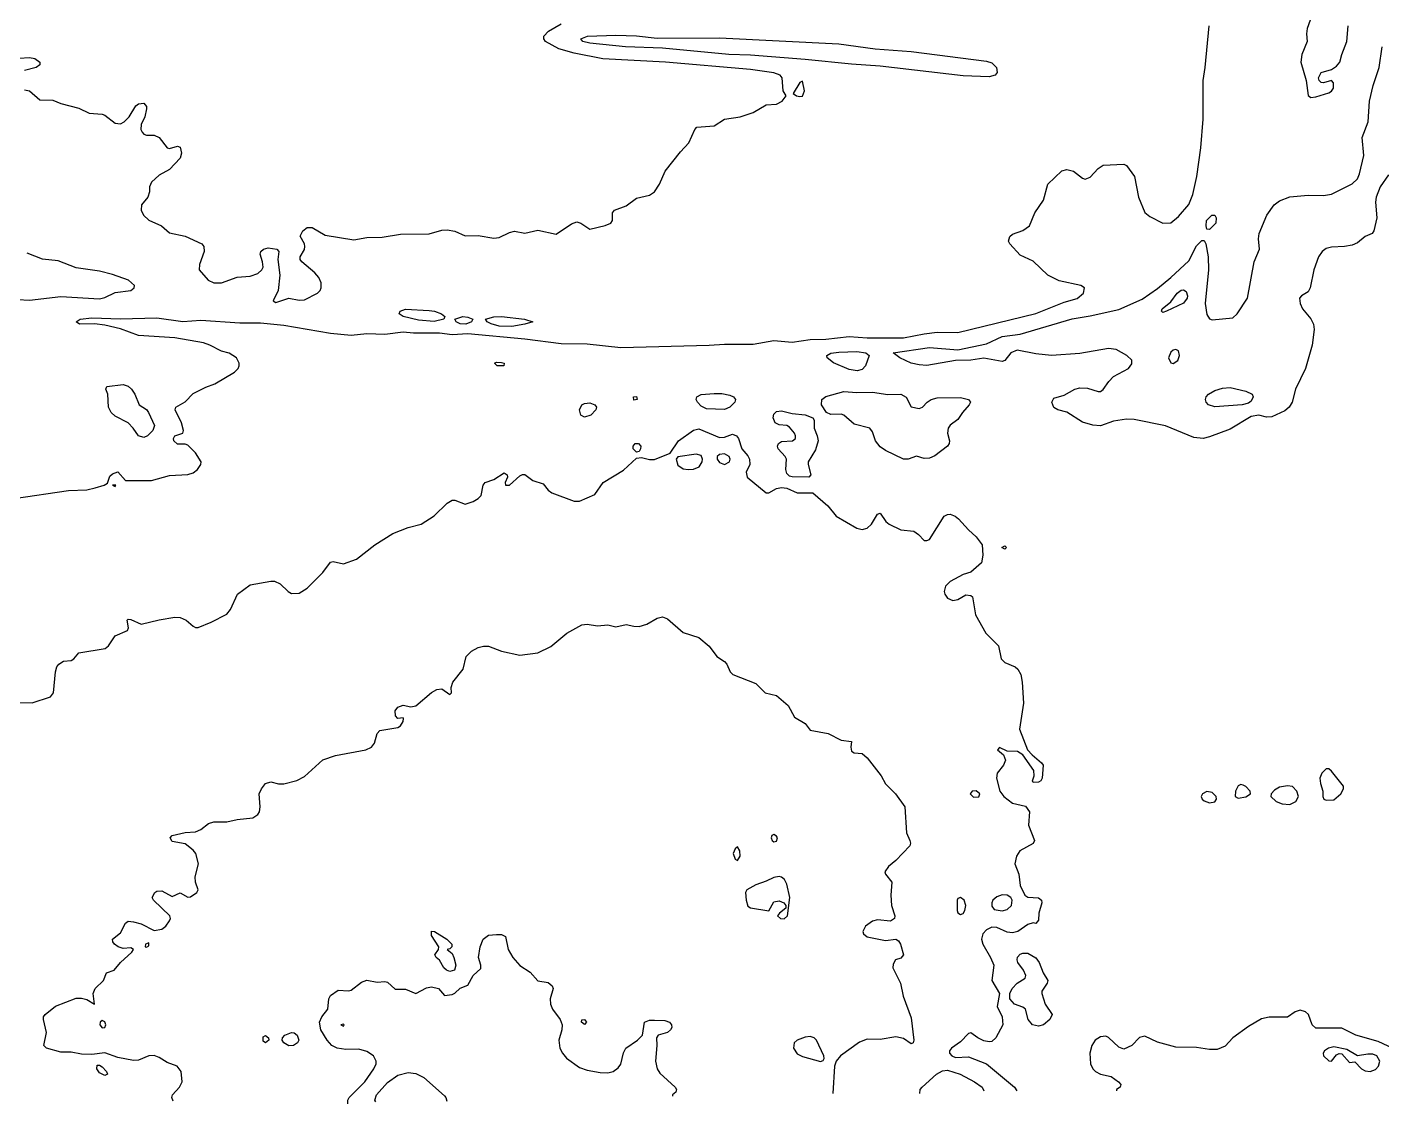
# Model space of a CAD drawing. Header units: inches. Extents: x 3308444 to 3309224, y 1376414 to 1377188.
# Drawn here: x 3308905 to 3309103.9, y 1376419.9 to 1376577.9 of the extents above; entities that cross this region are included whole.
import ezdxf

# ---------------------------------------------------------------- set-up
doc = ezdxf.new("R2010")
doc.units = ezdxf.units.IN
doc.header["$MEASUREMENT"] = 0

msp = doc.modelspace()

# ---------------------------------------------------------------- linework, layer by layer
for points, elevation in [([(3308903.1, 1376508.74), (3308911.09, 1376509.95), (3308913.76, 1376510.05), (3308915.02, 1376510.34), (3308916.33, 1376510.72), (3308916.8, 1376511.03), (3308917.18, 1376512.02), (3308917.57, 1376512.39), (3308918.33, 1376512.66), (3308919.47, 1376511.41), (3308923.28, 1376511.38), (3308925.94, 1376512.13), (3308928.61, 1376512.3), (3308929.37, 1376512.54), (3308930.04, 1376513.01), (3308930.54, 1376513.77), (3308930.57, 1376514.15), (3308929.75, 1376515.46), (3308928.61, 1376516.58), (3308928.23, 1376516.73), (3308927.08, 1376516.72), (3308926.57, 1376517.2), (3308926.52, 1376517.58), (3308926.7, 1376517.96), (3308927.85, 1376518.34), (3308927.98, 1376518.72), (3308927.66, 1376519.86), (3308926.74, 1376521.76), (3308926.85, 1376522.15), (3308928.23, 1376522.94), (3308929.37, 1376524.15), (3308931.27, 1376525.1), (3308932.58, 1376525.57), (3308935.46, 1376527.28), (3308936.01, 1376527.86), (3308936.16, 1376528.24), (3308936.15, 1376528.62), (3308935.76, 1376529.38), (3308934.7, 1376530.11), (3308933.56, 1376530.36), (3308931.85, 1376531.28), (3308930.89, 1376531.59), (3308926.7, 1376532.34), (3308921.37, 1376532.68), (3308918.71, 1376533.67), (3308916.42, 1376534.18), (3308914.9, 1376534.38), (3308912.69, 1376534.33), (3308912.22, 1376534.71), (3308912.82, 1376535.09), (3308914.52, 1376535.29), (3308918.71, 1376535.11), (3308924.04, 1376535.27), (3308927.85, 1376534.76), (3308930.51, 1376534.93), (3308936.22, 1376534.56), (3308939.27, 1376534.54), (3308942.7, 1376534.18), (3308949.55, 1376533.02), (3308952.6, 1376532.72), (3308954.88, 1376532.96), (3308957.55, 1376532.86), (3308960.21, 1376533.22), (3308961.73, 1376533.07), (3308965.54, 1376533.09), (3308967.44, 1376532.84), (3308969.73, 1376532.99), (3308978.11, 1376532.19), (3308983.44, 1376531.51), (3308987.24, 1376531.45), (3308992.19, 1376530.93), (3309005.14, 1376531.25), (3309007.42, 1376531.42), (3309011.61, 1376531.41), (3309014.66, 1376531.96), (3309017.32, 1376531.72), (3309019.99, 1376532.09), (3309022.27, 1376532.14), (3309025.7, 1376532.55), (3309028.37, 1376532.36), (3309033.7, 1376532.34), (3309036.74, 1376532.94), (3309038.65, 1376533.15), (3309041.69, 1376533.11), (3309053.12, 1376535.93), (3309057.3, 1376537.59), (3309059.21, 1376538.1), (3309060.12, 1376538.9), (3309060.27, 1376539.66), (3309059.71, 1376540.04), (3309056.54, 1376540.72), (3309054.86, 1376541.56), (3309052.73, 1376543.57), (3309050.83, 1376544.49), (3309049.3, 1376546.13), (3309049.13, 1376546.51), (3309049.31, 1376547.2), (3309049.69, 1376547.55), (3309051.21, 1376548.07), (3309052.17, 1376548.8), (3309052.97, 1376550.7), (3309054.26, 1376552.52), (3309054.9, 1376554.89), (3309056.92, 1376556.85), (3309057.68, 1376557.02), (3309058.66, 1376556.79), (3309059.97, 1376555.77), (3309060.35, 1376555.64), (3309061.11, 1376555.91), (3309062.25, 1376557.18), (3309063.02, 1376557.67), (3309066.06, 1376557.83), (3309066.44, 1376557.65), (3309067.62, 1376556.03), (3309068.22, 1376552.99), (3309069.11, 1376550.74), (3309069.87, 1376550.13), (3309071.77, 1376549.16), (3309072.92, 1376549.24), (3309074.06, 1376550.13), (3309075.58, 1376551.9), (3309076.19, 1376553.37), (3309076.76, 1376556.03), (3309077.36, 1376560.22), (3309077.7, 1376564.41), (3309077.69, 1376570.12), (3309078, 1376572.02), (3309078.56, 1376578.12)], 4481), ([(3308904.62, 1376568.72), (3308905.38, 1376568.57), (3308906.9, 1376567.25), (3308908.81, 1376567.21), (3308909.95, 1376566.73), (3308912.62, 1376566.06), (3308914.14, 1376565.33), (3308916.04, 1376565.15), (3308916.42, 1376565.01), (3308917.95, 1376563.82), (3308918.71, 1376563.76), (3308919.26, 1376564.03), (3308920, 1376564.79), (3308920.99, 1376566.41), (3308921.37, 1376566.69), (3308922.13, 1376566.79), (3308922.52, 1376566.31), (3308922.54, 1376565.93), (3308922.29, 1376564.79), (3308921.74, 1376563.65), (3308921.73, 1376562.89), (3308921.91, 1376562.51), (3308922.13, 1376562.21), (3308922.52, 1376562.06), (3308923.66, 1376562.07), (3308924.42, 1376561.76), (3308925.56, 1376560.22), (3308925.94, 1376560.11), (3308927.08, 1376560.49), (3308927.47, 1376560.3), (3308927.69, 1376559.46), (3308927.47, 1376558.7), (3308925.94, 1376557.05), (3308924.42, 1376556.23), (3308923.28, 1376555.2), (3308923, 1376554.51), (3308922.97, 1376553.75), (3308922.73, 1376552.99), (3308921.8, 1376551.84), (3308921.78, 1376551.08), (3308922.1, 1376550.32), (3308922.9, 1376549.63), (3308924.72, 1376548.8), (3308925.94, 1376547.77), (3308928.23, 1376547.27), (3308930.65, 1376546.13), (3308930.94, 1376545.75), (3308931.03, 1376544.99), (3308930.33, 1376543.09), (3308930.27, 1376542.33), (3308931.58, 1376540.8), (3308932.42, 1376540.4), (3308933.56, 1376540.39), (3308935.84, 1376541.23), (3308937.75, 1376541.37), (3308938.89, 1376541.79), (3308939.49, 1376542.33), (3308939.65, 1376542.71), (3308939.59, 1376543.47), (3308939.23, 1376544.61), (3308939.34, 1376544.99), (3308939.73, 1376545.37), (3308940.41, 1376545.55), (3308941.68, 1376545.37), (3308941.98, 1376544.99), (3308941.82, 1376543.85), (3308942.14, 1376541.56), (3308941.88, 1376539.28), (3308941.15, 1376537.76), (3308941.55, 1376537.54), (3308943.46, 1376538.14), (3308944.98, 1376537.88), (3308945.74, 1376537.94), (3308947.65, 1376538.9), (3308948.05, 1376539.28), (3308948.21, 1376539.66), (3308948.21, 1376540.42), (3308947.85, 1376541.18), (3308947.26, 1376541.88), (3308945.36, 1376543.47), (3308945.1, 1376543.85), (3308945.1, 1376544.23), (3308945.74, 1376545.3), (3308945.79, 1376545.75), (3308945.74, 1376546.13), (3308945.09, 1376547.28), (3308945.47, 1376548.04), (3308946.12, 1376548.54), (3308946.88, 1376548.55), (3308948.79, 1376547.4), (3308952.98, 1376546.71), (3308954.88, 1376547.04), (3308957.16, 1376547.09), (3308959.83, 1376547.54), (3308964.02, 1376547.61), (3308965.92, 1376548.14), (3308966.68, 1376548.2), (3308967.83, 1376547.97), (3308969.35, 1376547.29), (3308971.25, 1376547.36), (3308973.54, 1376546.95), (3308974.3, 1376547.07), (3308975.82, 1376547.79), (3308976.58, 1376547.97), (3308978.11, 1376547.7), (3308980.01, 1376548.14), (3308982.68, 1376547.53), (3308984.96, 1376549.06), (3308985.72, 1376549.38), (3308986.32, 1376549.18), (3308987.63, 1376548.28), (3308989.91, 1376548.81), (3308990.72, 1376549.18), (3308990.94, 1376549.56), (3308990.95, 1376550.7), (3308991.26, 1376551.08), (3308992.96, 1376551.69), (3308994.48, 1376552.83), (3308996.38, 1376553.29), (3308997.14, 1376553.76), (3308997.87, 1376554.89), (3308998.69, 1376556.79), (3309000.95, 1376559.66), (3309002.19, 1376560.98), (3309003.03, 1376562.89), (3309003.37, 1376563.27), (3309005.9, 1376563.47), (3309007.42, 1376564.42), (3309009.71, 1376564.78), (3309011.61, 1376565.39), (3309013.52, 1376566.53), (3309015.04, 1376566.64), (3309015.87, 1376567.08), (3309016.45, 1376567.84), (3309016.01, 1376568.6), (3309015.87, 1376570.5), (3309015.58, 1376570.88), (3309014.66, 1376571.25), (3309011.23, 1376571.72), (3308998.75, 1376572.79), (3308989.53, 1376573.29), (3308985.34, 1376574.13), (3308983.06, 1376574.73), (3308981.14, 1376575.83), (3308980.88, 1376576.21), (3308980.87, 1376576.59), (3308981.59, 1376577.36), (3308983.44, 1376578.4)], 4480), ([(3309093.67, 1376579.64), (3309092.94, 1376577.74), (3309092.85, 1376576.97), (3309092.98, 1376575.83), (3309092.17, 1376573.93), (3309092.03, 1376572.79), (3309092.83, 1376570.12), (3309093.1, 1376567.88), (3309093.48, 1376567.6), (3309094.24, 1376567.7)], 4481), ([(3309094.24, 1376567.7), (3309096.14, 1376568.28), (3309096.52, 1376568.52), (3309096.81, 1376568.98), (3309096.84, 1376569.74), (3309096.52, 1376570.12), (3309095.38, 1376569.77), (3309095, 1376569.81), (3309094.71, 1376570.12), (3309094.64, 1376570.5), (3309095.03, 1376571.26), (3309096.52, 1376571.71), (3309097.28, 1376572.22), (3309097.77, 1376572.79), (3309098.04, 1376573.93), (3309098.77, 1376575.83), (3309098.99, 1376578.12)], 4481), ([(3309047.15, 1376570.88), (3309046.26, 1376570.65), (3309042.45, 1376570.8), (3309030.27, 1376572.23), (3309026.08, 1376572.49), (3309019.23, 1376573.2), (3309011.23, 1376573.84), (3309008.06, 1376573.93), (3308998.29, 1376574.86), (3308992.88, 1376575.07), (3308987.63, 1376575.59), (3308986.61, 1376575.83), (3308986.3, 1376576.21), (3308987.3, 1376576.59), (3308991.43, 1376576.77), (3308994.48, 1376576.66), (3308997.52, 1376576.33), (3309006.66, 1376576.38), (3309024.18, 1376575.48), (3309029.51, 1376574.76), (3309034.84, 1376574.36), (3309045.88, 1376572.96), (3309046.64, 1376572.71), (3309047.34, 1376572.02), (3309047.44, 1376571.26), (3309047.15, 1376570.88)], 4481), ([(3309077.67, 1376517.58), (3309076.34, 1376517.7), (3309072.15, 1376519.41), (3309067.58, 1376520.35), (3309066.44, 1376520.39), (3309064.54, 1376520.13), (3309062.63, 1376519.44), (3309061.49, 1376519.52), (3309059.97, 1376519.97), (3309057.68, 1376521.44), (3309056.33, 1376521.76), (3309055.78, 1376522.1), (3309055.49, 1376522.91), (3309055.78, 1376523.47), (3309057.3, 1376523.94), (3309058.83, 1376524.8), (3309059.59, 1376525), (3309060.73, 1376524.94), (3309062.25, 1376524.44), (3309062.63, 1376524.46), (3309063.02, 1376524.74), (3309063.82, 1376525.95), (3309064.54, 1376526.68), (3309066.73, 1376527.86), (3309067.2, 1376528.52), (3309067.2, 1376529.04), (3309066.46, 1376529.76), (3309064.92, 1376530.63), (3309063.78, 1376530.75), (3309059.59, 1376530.02), (3309055.4, 1376529.75), (3309053.12, 1376529.97), (3309050.39, 1376530.52), (3309049.44, 1376530.14), (3309048.55, 1376529.02), (3309048.17, 1376528.87), (3309045.5, 1376529.35), (3309043.6, 1376529.06), (3309041.31, 1376529), (3309037.12, 1376528.29), (3309035.98, 1376528.36), (3309034.84, 1376528.63), (3309033.17, 1376529.38), (3309032.19, 1376530.14), (3309037.5, 1376530.9), (3309041.69, 1376530.56), (3309045.88, 1376531.44), (3309048.17, 1376532.55), (3309050.83, 1376532.86), (3309058.45, 1376535.14), (3309061.11, 1376535.55), (3309065.3, 1376536.51), (3309068.73, 1376538.01), (3309071.01, 1376539.6), (3309072.93, 1376541.18), (3309075.58, 1376543.62), (3309076.72, 1376545.84), (3309077.48, 1376546.62), (3309077.86, 1376546.6), (3309078.07, 1376546.13), (3309078.43, 1376544.23), (3309078.46, 1376542.33), (3309078, 1376537.38), (3309078.25, 1376535.75), (3309078.63, 1376535.14), (3309079.01, 1376534.96), (3309082.05, 1376535.28), (3309082.66, 1376535.85), (3309084.21, 1376538.14), (3309085.19, 1376543.47), (3309085.94, 1376545.37), (3309085.82, 1376546.89), (3309085.91, 1376547.66), (3309087.02, 1376550.32), (3309088.14, 1376551.84), (3309088.91, 1376552.45), (3309090.43, 1376553.04), (3309093.1, 1376553.3), (3309095.38, 1376553.21), (3309096.52, 1376553.41), (3309099.57, 1376554.95), (3309100.37, 1376555.65), (3309100.67, 1376556.41), (3309101.26, 1376559.08), (3309101.05, 1376561.74), (3309101.93, 1376564.03), (3309102.12, 1376567.08), (3309102.64, 1376569.36), (3309103.52, 1376572.02), (3309103.95, 1376575.07)], 4482), ([(3308903.86, 1376573.39), (3308905.38, 1376573.46), (3308906.14, 1376573.31), (3308906.9, 1376572.79), (3308906.86, 1376572.41), (3308906.36, 1376572.02), (3308904.62, 1376571.57)], 4480), ([(3309018.85, 1376567.83), (3309019.15, 1376568.6), (3309018.85, 1376570.01), (3309018.47, 1376569.81), (3309017.51, 1376568.22), (3309017.98, 1376567.84), (3309018.47, 1376567.74), (3309018.85, 1376567.83)], 4480), ([(3309104.9, 1376556.28), (3309103.7, 1376554.51), (3309103.07, 1376552.99), (3309102.98, 1376552.23), (3309103.19, 1376549.94), (3309102.76, 1376548.04), (3309102.52, 1376547.66), (3309101.47, 1376547.2), (3309100.33, 1376546.3), (3309099.57, 1376545.96), (3309098.43, 1376545.74), (3309096.52, 1376545.65), (3309095.76, 1376545.44), (3309095.17, 1376544.99), (3309094.62, 1376544.22), (3309093.94, 1376542.33), (3309093.38, 1376539.66), (3309093.1, 1376539.11), (3309092.11, 1376538.52), (3309091.86, 1376538.14), (3309091.94, 1376537.38), (3309092.28, 1376536.61), (3309093.48, 1376535.12), (3309093.91, 1376534.33), (3309094, 1376533.57), (3309093.7, 1376531.28), (3309092.72, 1376527.86), (3309091.25, 1376524.81), (3309090.77, 1376522.91), (3309090.33, 1376522.15), (3309089.67, 1376521.63), (3309087.76, 1376520.74), (3309087, 1376520.72), (3309085.86, 1376520.99), (3309084.72, 1376520.79), (3309081.67, 1376518.95), (3309078.63, 1376517.8), (3309077.67, 1376517.58)], 4482), ([(3309078.83, 1376548.42), (3309078.63, 1376548.26), (3309078.25, 1376548.31), (3309078.11, 1376548.8), (3309078.2, 1376549.56), (3309078.96, 1376550.32), (3309079.39, 1376550.33), (3309079.61, 1376549.94), (3309079.53, 1376549.18), (3309078.83, 1376548.42)], 4482), ([(3308901.95, 1376538.04), (3308905.38, 1376537.89), (3308909.95, 1376538.42), (3308915.66, 1376538.07), (3308916.42, 1376538.24), (3308917.95, 1376538.98), (3308920.22, 1376539.28), (3308920.75, 1376539.66), (3308920.76, 1376540.04), (3308919.88, 1376540.8), (3308917.57, 1376541.65), (3308915.66, 1376542.12), (3308912.23, 1376542.59), (3308909.57, 1376543.65), (3308907.29, 1376543.87), (3308905, 1376544.78)], 4480), ([(3309072.31, 1376536.23), (3309071.77, 1376536.05), (3309071.56, 1376536.23), (3309071.66, 1376536.61), (3309072.92, 1376537.63), (3309073.87, 1376538.9), (3309074.44, 1376539.32), (3309074.82, 1376539.37), (3309075.2, 1376539.14), (3309075.38, 1376538.52), (3309075.32, 1376538.14), (3309074.82, 1376537.43), (3309072.31, 1376536.23)], 4483), ([(3308966.2, 1376535.09), (3308964.78, 1376534.74), (3308962.5, 1376534.94), (3308960.21, 1376535.45), (3308959.66, 1376535.85), (3308959.77, 1376536.23), (3308960.59, 1376536.53), (3308964.02, 1376536.37), (3308964.84, 1376536.23), (3308965.84, 1376535.85), (3308966.33, 1376535.47), (3308966.2, 1376535.09)], 4481), ([(3308969.45, 1376534.33), (3308968.59, 1376534.38), (3308968.02, 1376534.71), (3308967.82, 1376535.09), (3308968.97, 1376535.48), (3308969.73, 1376535.39), (3308970.45, 1376535.09), (3308970.25, 1376534.71), (3308969.45, 1376534.33)], 4481), ([(3308978.09, 1376534.33), (3308976.2, 1376534.02), (3308974.3, 1376534.05), (3308973.16, 1376534.38), (3308972.54, 1376534.71), (3308972.33, 1376535.09), (3308973.54, 1376535.43), (3308974.68, 1376535.47), (3308978.06, 1376535.09), (3308979.25, 1376534.71), (3308978.09, 1376534.33)], 4481), ([(3309026.89, 1376527.48), (3309025.7, 1376527.67), (3309023.42, 1376528.65), (3309022.5, 1376529.38), (3309022.43, 1376529.76), (3309023.04, 1376530.07), (3309024.18, 1376530.23), (3309026.84, 1376530.32), (3309028.18, 1376530.14), (3309028.67, 1376529.76), (3309028.11, 1376528.24), (3309027.6, 1376527.69), (3309026.89, 1376527.48)], 4482), ([(3309073.3, 1376528.59), (3309073.95, 1376529), (3309074.23, 1376529.76), (3309074.06, 1376530.45), (3309073.68, 1376530.62), (3309073.3, 1376530.55), (3309072.92, 1376530.22), (3309072.6, 1376529.38), (3309072.92, 1376528.66), (3309073.3, 1376528.59)], 4482), ([(3308975.01, 1376528.24), (3308974.01, 1376528.24), (3308973.64, 1376528.62), (3308973.92, 1376528.76), (3308974.68, 1376528.74), (3308975.06, 1376528.62), (3308975.01, 1376528.24)], 4482), ([(3308922.69, 1376517.96), (3308922.13, 1376517.73), (3308921.37, 1376517.96), (3308920.6, 1376519.1), (3308919.85, 1376519.88), (3308917.95, 1376520.86), (3308917.37, 1376521.38), (3308916.98, 1376522.15), (3308916.86, 1376524.05), (3308916.58, 1376524.81), (3308916.73, 1376525.19), (3308919.09, 1376525.5), (3308919.85, 1376525.26), (3308920.36, 1376524.81), (3308920.85, 1376524.05), (3308921.48, 1376522.53), (3308922.52, 1376521.81), (3308922.83, 1376521.38), (3308923.69, 1376519.48), (3308923.48, 1376518.72), (3308922.69, 1376517.96)], 4481), ([(3309008.19, 1376522.15), (3309007.42, 1376521.82), (3309004.76, 1376521.92), (3309004, 1376522.3), (3309003.42, 1376522.91), (3309003.27, 1376523.29), (3309003.37, 1376523.67), (3309004, 1376524.01), (3309005.9, 1376524.17), (3309007.04, 1376524.15), (3309008.19, 1376523.91), (3309008.74, 1376523.67), (3309009.01, 1376523.29), (3309008.92, 1376522.91), (3309008.19, 1376522.15)], 4482), ([(3309034.38, 1376514.53), (3309033.7, 1376514.53), (3309031.03, 1376515.81), (3309030.27, 1376516.32), (3309029.59, 1376517.2), (3309029.13, 1376518.56), (3309028.75, 1376519.06), (3309026.46, 1376519.65), (3309024.94, 1376521), (3309024.56, 1376521.16), (3309023.04, 1376521.09), (3309022.37, 1376521.38), (3309021.66, 1376522.53), (3309021.72, 1376523.29), (3309022.27, 1376523.72), (3309024.94, 1376524.47), (3309026.84, 1376524.32), (3309029.13, 1376524.37), (3309031.41, 1376524.02), (3309033.32, 1376524.07), (3309034.08, 1376523.63), (3309034.84, 1376522.2), (3309035.98, 1376521.95), (3309036.5, 1376522.15), (3309037.18, 1376522.91), (3309037.74, 1376523.29), (3309038.65, 1376523.53), (3309042.07, 1376523.6), (3309043.23, 1376523.29), (3309043.55, 1376522.91), (3309043.31, 1376522.53), (3309042.33, 1376521.38), (3309041.69, 1376520.37), (3309040.55, 1376519.52), (3309040.24, 1376519.1), (3309040.14, 1376518.34), (3309040.44, 1376517.2), (3309040.41, 1376516.81), (3309040.15, 1376516.43), (3309038.27, 1376515.02), (3309037.5, 1376514.66), (3309036.74, 1376514.63), (3309035.6, 1376514.99), (3309034.38, 1376514.53)], 4482), ([(3309083.44, 1376522.53), (3309079.39, 1376522.2), (3309078.47, 1376522.53), (3309078.13, 1376522.91), (3309078.03, 1376523.29), (3309078.14, 1376523.67), (3309078.47, 1376524.05), (3309079.39, 1376524.6), (3309080.53, 1376524.97), (3309081.67, 1376525.05), (3309083.96, 1376524.52), (3309084.88, 1376524.05), (3309085.03, 1376523.67), (3309084.72, 1376523.03), (3309084.34, 1376522.77), (3309083.44, 1376522.53)], 4483), ([(3308987.8, 1376521), (3308986.86, 1376520.69), (3308986.31, 1376521), (3308986.11, 1376521.76), (3308986.47, 1376522.53), (3308986.86, 1376522.72), (3308987.63, 1376522.79), (3308988.39, 1376522.53), (3308988.62, 1376522.15), (3308988.53, 1376521.76), (3308987.8, 1376521)], 4482), ([(3308994.58, 1376523.29), (3308994.1, 1376523.2), (3308994.03, 1376523.67), (3308994.48, 1376523.72), (3308994.58, 1376523.29)], 4482), ([(3309019.8, 1376511.87), (3309017.32, 1376511.92), (3309016.94, 1376512.02), (3309016.56, 1376512.43), (3309016.4, 1376513.01), (3309016.49, 1376514.53), (3309016.33, 1376514.91), (3309015.27, 1376516.05), (3309015.18, 1376516.43), (3309015.32, 1376516.81), (3309015.8, 1376517.13), (3309017.4, 1376517.2), (3309017.81, 1376517.58), (3309017.85, 1376517.96), (3309017.71, 1376518.34), (3309016.94, 1376519.23), (3309016.56, 1376519.46), (3309015.42, 1376519.59), (3309014.87, 1376519.86), (3309014.53, 1376520.62), (3309014.66, 1376521.16), (3309015.04, 1376521.53), (3309015.8, 1376521.64), (3309017.32, 1376521.25), (3309019.23, 1376521.03), (3309020.36, 1376520.62), (3309020.58, 1376520.24), (3309020.55, 1376519.1), (3309021.03, 1376517.96), (3309021.17, 1376517.2), (3309020.75, 1376515.88), (3309019.68, 1376514.15), (3309019.67, 1376513.77), (3309020.1, 1376512.25), (3309019.8, 1376511.87)], 4482), ([(3308903.48, 1376478.83), (3308905.76, 1376478.78), (3308908.43, 1376479.63), (3308908.87, 1376480.26), (3308909.16, 1376483.31), (3308909.38, 1376484.07), (3308909.65, 1376484.45), (3308910.33, 1376484.9), (3308911.47, 1376485), (3308911.85, 1376485.21), (3308912.62, 1376486.11), (3308916.48, 1376486.73), (3308916.94, 1376487.12), (3308917.95, 1376488.61), (3308919.75, 1376489.4), (3308919.9, 1376489.78), (3308919.7, 1376490.92), (3308919.85, 1376491.06), (3308920.23, 1376491.02), (3308921.75, 1376490.31), (3308924.42, 1376490.96), (3308926.7, 1376491.34), (3308927.47, 1376491.3), (3308928.37, 1376490.92), (3308929.37, 1376490.04), (3308929.75, 1376489.84), (3308930.13, 1376489.85), (3308932.03, 1376490.62), (3308934.32, 1376491.79), (3308934.87, 1376492.45), (3308935.92, 1376494.73), (3308937.75, 1376496.1), (3308940.79, 1376496.65), (3308941.34, 1376496.63), (3308942.16, 1376496.25), (3308943.34, 1376495.11), (3308943.84, 1376494.84), (3308944.98, 1376494.85), (3308946.12, 1376495.58), (3308948.41, 1376497.92), (3308949.55, 1376499.43), (3308949.93, 1376499.51), (3308951.45, 1376499.19), (3308953.36, 1376499.87), (3308956.05, 1376501.97), (3308958.69, 1376503.63), (3308960.97, 1376504.52), (3308962.88, 1376505), (3308964.78, 1376506.23), (3308966.68, 1376508.07), (3308967.44, 1376508.52), (3308967.83, 1376508.52), (3308969.35, 1376507.95), (3308970.49, 1376508.31), (3308971.25, 1376508.76), (3308971.66, 1376509.2), (3308971.95, 1376510.72), (3308972.25, 1376511.1), (3308973.54, 1376511.57), (3308975.06, 1376512.52), (3308975.5, 1376512.25), (3308975.54, 1376511.87), (3308975.2, 1376511.1), (3308975.25, 1376510.72), (3308975.82, 1376510.72), (3308977.34, 1376512.07), (3308977.73, 1376512.28), (3308978.11, 1376512.28), (3308979.25, 1376511.4), (3308980.77, 1376510.93), (3308981.52, 1376509.96), (3308982.06, 1376509.58), (3308985.34, 1376508.38), (3308986.1, 1376508.37), (3308988.39, 1376509.34), (3308989.59, 1376511.1), (3308992.58, 1376512.92), (3308994.48, 1376514.68), (3308995.24, 1376514.8), (3308996.38, 1376514.47), (3308997.14, 1376514.48), (3308999.43, 1376515.41), (3309000.65, 1376517.2), (3309002.86, 1376518.81), (3309003.62, 1376519), (3309006.66, 1376517.72), (3309007.42, 1376517.74), (3309008.57, 1376518.21), (3309009.17, 1376517.96), (3309009.45, 1376517.58), (3309009.93, 1376516.05), (3309010.85, 1376515.01), (3309011.09, 1376514.53), (3309011.12, 1376513.77), (3309010.58, 1376512.63), (3309010.72, 1376511.87), (3309013.52, 1376509.57), (3309013.9, 1376509.57), (3309015.04, 1376510.22), (3309015.8, 1376510.37), (3309016.56, 1376510.26), (3309018.09, 1376509.61), (3309020.37, 1376509.57), (3309022.57, 1376507.68), (3309023.79, 1376506.15), (3309026.84, 1376504.4), (3309027.6, 1376504.2), (3309028.37, 1376504.41), (3309028.99, 1376505.01), (3309029.89, 1376506.48), (3309030.27, 1376506.59), (3309031.12, 1376505.39), (3309031.61, 1376505.01), (3309033.32, 1376504.16), (3309035.22, 1376503.95), (3309035.9, 1376503.49), (3309036.74, 1376502.62), (3309037.12, 1376502.58), (3309037.5, 1376502.76), (3309039.68, 1376506.15), (3309040.17, 1376506.42), (3309040.55, 1376506.44), (3309041.3, 1376506.15), (3309041.77, 1376505.77), (3309043.22, 1376504.15), (3309044.38, 1376503.11), (3309045.23, 1376501.97), (3309045.36, 1376500.44), (3309045.12, 1376499.3), (3309043.6, 1376497.97), (3309042.45, 1376497.59), (3309040.55, 1376496.59), (3309039.86, 1376495.87), (3309039.68, 1376495.11), (3309039.76, 1376494.73), (3309040.17, 1376494.14), (3309040.93, 1376493.77), (3309041.69, 1376493.96), (3309042.84, 1376494.6), (3309043.6, 1376494.54), (3309043.81, 1376494.35), (3309044.25, 1376491.68), (3309045.78, 1376489.02), (3309047.64, 1376487.12), (3309048.05, 1376485.21), (3309048.55, 1376484.7), (3309050.08, 1376484.07), (3309050.5, 1376483.69), (3309050.91, 1376482.93), (3309051.13, 1376481.79), (3309051.31, 1376478.74), (3309050.74, 1376474.93), (3309051.9, 1376471.89), (3309052.56, 1376471.12), (3309053.97, 1376469.98), (3309054.22, 1376469.6), (3309054.06, 1376467.7), (3309053.86, 1376467.32), (3309053.5, 1376467.13), (3309052.73, 1376467.08), (3309052.64, 1376467.32), (3309052.88, 1376468.08), (3309052.85, 1376468.84), (3309051.21, 1376471.15), (3309050.45, 1376471.61), (3309048.93, 1376471.69), (3309047.79, 1376472.23), (3309047.51, 1376471.89), (3309048.39, 1376471.12), (3309048.66, 1376470.36), (3309048.38, 1376469.6), (3309047.46, 1376468.46), (3309047.36, 1376467.7), (3309047.84, 1376465.79), (3309048.41, 1376465.03), (3309049.69, 1376464.06), (3309051.59, 1376463.59), (3309052.18, 1376462.75), (3309052.04, 1376460.84), (3309052.94, 1376458.56), (3309052.73, 1376458.14), (3309050.75, 1376457.04), (3309050.28, 1376456.27), (3309050.06, 1376455.13), (3309050.62, 1376453.61), (3309050.83, 1376451.97), (3309051.51, 1376450.56), (3309051.97, 1376450.26), (3309053.5, 1376450.15), (3309053.93, 1376449.8), (3309054, 1376449.42), (3309053.57, 1376447.9), (3309053.5, 1376446.88), (3309053.12, 1376446.37), (3309052.73, 1376446.5), (3309051.97, 1376446.22), (3309050.49, 1376445.23), (3309049.69, 1376445), (3309048.93, 1376445.11), (3309047.4, 1376445.81), (3309046.64, 1376445.86), (3309045.88, 1376445.47), (3309045.35, 1376444.85), (3309045.14, 1376444.09), (3309045.32, 1376443.33), (3309046.46, 1376441.42), (3309046.94, 1376440.28), (3309046.68, 1376438), (3309047.78, 1376436.09), (3309047.43, 1376434.19), (3309048.18, 1376432.67), (3309048.27, 1376431.52), (3309047.24, 1376429.62), (3309046.64, 1376429.07), (3309046.26, 1376429), (3309045.5, 1376429.16), (3309044.59, 1376429.62), (3309043.6, 1376430.36), (3309043.22, 1376430.26), (3309042.07, 1376429.01), (3309040.76, 1376428.1), (3309040.44, 1376427.72), (3309040.43, 1376427.34), (3309040.77, 1376426.96), (3309041.31, 1376426.74), (3309043.22, 1376426.82), (3309045.88, 1376425.77), (3309050.01, 1376422.39), (3309050.34, 1376421.82)], 4482), ([(3308994.86, 1376515.67), (3308994.48, 1376515.58), (3308994.01, 1376516.05), (3308993.99, 1376516.43), (3308994.31, 1376516.81), (3308994.8, 1376516.81), (3308995.11, 1376516.43), (3308995.09, 1376516.05), (3308994.86, 1376515.67)], 4482), ([(3309002.09, 1376513), (3309002.86, 1376513.06), (3309003.7, 1376513.39), (3309004.14, 1376514.15), (3309004.2, 1376514.53), (3309004, 1376515.05), (3309003.24, 1376515.28), (3309000.57, 1376514.89), (3309000.29, 1376514.53), (3309000.57, 1376513.65), (3309001.33, 1376513.1), (3309002.09, 1376513)], 4482), ([(3309007.42, 1376513.73), (3309008.12, 1376514.15), (3309008.23, 1376514.53), (3309008.09, 1376514.91), (3309007.42, 1376515.31), (3309006.66, 1376515.22), (3309006.35, 1376514.91), (3309006.31, 1376514.53), (3309006.66, 1376514.02), (3309007.42, 1376513.73)], 4482), ([(3308917.95, 1376510.53), (3308918.04, 1376510.72), (3308917.57, 1376510.72), (3308917.95, 1376510.53)], 4481), ([(3309048.8, 1376501.58), (3309048.55, 1376501.33), (3309048.13, 1376501.58), (3309048.55, 1376501.81), (3309048.8, 1376501.58)], 4482), ([(3308926.45, 1376420.29), (3308926.28, 1376420.86), (3308926.38, 1376421.24), (3308927.4, 1376422.39), (3308927.78, 1376423.15), (3308927.61, 1376424.67), (3308927.06, 1376425.43), (3308925.56, 1376425.98), (3308924.42, 1376426.7), (3308923.66, 1376426.99), (3308922.9, 1376426.96), (3308921.37, 1376426.33), (3308920.61, 1376426.26), (3308918.33, 1376426.73), (3308916.42, 1376427.41), (3308914.52, 1376427.17), (3308913, 1376427.22), (3308911.47, 1376427.48), (3308909.95, 1376427.51), (3308907.84, 1376428.1), (3308907.45, 1376428.48), (3308907.84, 1376430.38), (3308907.42, 1376432.29), (3308907.43, 1376432.67), (3308907.67, 1376433.05), (3308909.19, 1376434.24), (3308912.23, 1376435.44), (3308913, 1376435.44), (3308913.76, 1376435.22), (3308914.9, 1376434.57), (3308914.69, 1376436.09), (3308914.98, 1376436.86), (3308916.25, 1376438), (3308916.66, 1376439.14), (3308917.78, 1376439.52), (3308918.71, 1376440.66), (3308920.39, 1376442.19), (3308920.64, 1376442.57), (3308920.23, 1376442.82), (3308919.09, 1376442.74), (3308918.36, 1376442.95), (3308917.82, 1376443.33), (3308917.58, 1376443.71), (3308917.57, 1376444.09), (3308918.71, 1376445), (3308919.47, 1376446.45), (3308919.85, 1376446.72), (3308920.61, 1376446.63), (3308921.75, 1376446.34), (3308923.66, 1376445.38), (3308924.8, 1376445.55), (3308925.38, 1376445.99), (3308925.93, 1376446.76), (3308926.05, 1376447.14), (3308925.97, 1376447.52), (3308923.57, 1376449.8), (3308923.38, 1376450.18), (3308923.75, 1376450.94), (3308924.04, 1376451.15), (3308924.8, 1376451.2), (3308926.32, 1376450.33), (3308927.47, 1376450.89), (3308928.61, 1376450.25), (3308928.99, 1376450.29), (3308929.92, 1376450.94), (3308930.13, 1376451.32), (3308929.74, 1376452.47), (3308929.7, 1376453.23), (3308930.16, 1376455.13), (3308929.77, 1376456.66), (3308929.37, 1376457.17), (3308928.23, 1376458.08), (3308926.32, 1376458.42), (3308926.03, 1376458.94), (3308926.32, 1376459.3), (3308928.23, 1376459.72), (3308929.75, 1376459.82), (3308930.51, 1376460.19), (3308931.65, 1376461.05), (3308932.42, 1376461.33), (3308934.32, 1376461.31), (3308935.84, 1376461.63), (3308938.13, 1376461.87), (3308938.87, 1376462.37), (3308939.14, 1376462.75), (3308939.23, 1376463.51), (3308939.08, 1376465.41), (3308939.41, 1376466.17), (3308940.03, 1376466.94), (3308940.79, 1376467.16), (3308941.93, 1376466.87), (3308942.7, 1376466.86), (3308944.6, 1376467.38), (3308945.74, 1376467.97), (3308948.41, 1376470.42), (3308950.31, 1376471.03), (3308954.74, 1376471.89), (3308955.57, 1376472.27), (3308956.02, 1376472.84), (3308956.4, 1376474.27), (3308956.78, 1376474.72), (3308959.45, 1376475.16), (3308959.83, 1376475.38), (3308960.21, 1376476.01), (3308960.28, 1376476.45), (3308960.21, 1376476.56), (3308959.45, 1376476.45), (3308959.11, 1376476.84), (3308959.05, 1376477.6), (3308959.45, 1376478.13), (3308960.21, 1376478.45), (3308961.35, 1376478.18), (3308962.11, 1376478.33), (3308964.4, 1376480.29), (3308965.16, 1376480.75), (3308965.92, 1376480.81), (3308967.06, 1376480.01), (3308967.32, 1376480.26), (3308967.27, 1376481.02), (3308967.53, 1376481.79), (3308969.02, 1376483.69), (3308969.47, 1376485.59), (3308970.28, 1376486.35), (3308971.25, 1376486.87), (3308972.01, 1376487.1), (3308972.78, 1376487.1), (3308974.68, 1376486.37), (3308977.34, 1376485.78), (3308980.01, 1376486.1), (3308981.91, 1376487.04), (3308984.24, 1376489.02), (3308986.48, 1376490.24), (3308987.24, 1376490.3), (3308988.77, 1376490.07), (3308990.29, 1376490.2), (3308991.43, 1376489.92), (3308992.96, 1376490.27), (3308994.1, 1376490), (3308994.86, 1376489.99), (3308996, 1376490.34), (3308997.52, 1376491.18), (3308998.29, 1376491.4), (3308999.05, 1376491.12), (3309001.33, 1376489.11), (3309003.62, 1376488.38), (3309005.14, 1376487.1), (3309006.28, 1376485.56), (3309007.42, 1376484.83), (3309007.74, 1376484.45), (3309008.24, 1376483.31), (3309008.63, 1376482.93), (3309011.99, 1376481.61), (3309013.38, 1376480.26), (3309015.04, 1376479.85), (3309016.74, 1376478.36), (3309017.71, 1376476.66), (3309019.23, 1376475.73), (3309019.99, 1376474.78), (3309022.65, 1376474.25), (3309024.56, 1376473.3), (3309026.08, 1376473.11), (3309025.97, 1376472.27), (3309026.08, 1376471.7), (3309026.46, 1376471.45), (3309027.6, 1376471.33), (3309028.37, 1376470.72), (3309030.4, 1376468.08), (3309031.03, 1376466.88), (3309032.52, 1376465.41), (3309033.91, 1376463.51), (3309034.13, 1376459.7), (3309034.63, 1376458.56), (3309034.71, 1376458.18), (3309034.6, 1376457.8), (3309032.55, 1376455.64), (3309031.48, 1376454.75), (3309030.95, 1376453.99), (3309031.06, 1376453.61), (3309032, 1376452.47), (3309031.81, 1376450.56), (3309031.95, 1376449.04), (3309032.41, 1376447.52), (3309032.35, 1376447.14), (3309031.79, 1376446.72), (3309029.89, 1376446.93), (3309029.13, 1376446.73), (3309028.09, 1376445.99), (3309027.72, 1376445.23), (3309027.83, 1376444.85), (3309028.37, 1376444.44), (3309031.03, 1376443.9), (3309032.55, 1376444.1), (3309032.94, 1376443.84), (3309033.24, 1376443.33), (3309033.68, 1376441.81), (3309033.32, 1376441.29), (3309032.53, 1376441.04), (3309032.17, 1376440.43), (3309032.14, 1376439.9), (3309033.27, 1376437.62), (3309033.62, 1376435.71), (3309034.84, 1376432.55), (3309035.2, 1376429.24), (3309035.12, 1376428.86), (3309034.84, 1376428.74), (3309033.7, 1376429.52), (3309032.55, 1376429.74), (3309030.27, 1376429.36), (3309028.37, 1376429.39), (3309027.22, 1376428.95), (3309024.43, 1376426.96), (3309023.81, 1376426.19), (3309023.55, 1376425.43), (3309023.33, 1376421.43)], 4483), ([(3309096.9, 1376464.56), (3309097.92, 1376465.41), (3309098.32, 1376466.17), (3309098.3, 1376466.55), (3309096.52, 1376468.75), (3309096.14, 1376469.08), (3309095.76, 1376469.1), (3309095.11, 1376468.46), (3309094.84, 1376467.7), (3309094.9, 1376466.94), (3309095.25, 1376465.79), (3309095.24, 1376465.03), (3309095.4, 1376464.65), (3309095.76, 1376464.47), (3309096.9, 1376464.56)], 4481), ([(3309083.96, 1376464.97), (3309084.65, 1376465.41), (3309084.6, 1376465.79), (3309083.96, 1376466.5), (3309083.58, 1376466.7), (3309083.2, 1376466.77), (3309082.81, 1376466.6), (3309082.45, 1376465.79), (3309082.4, 1376465.03), (3309082.81, 1376464.78), (3309083.96, 1376464.97)], 4481), ([(3309090.43, 1376463.85), (3309091.32, 1376464.27), (3309091.69, 1376465.03), (3309091.45, 1376465.79), (3309090.81, 1376466.47), (3309090.05, 1376466.6), (3309088.91, 1376466.38), (3309088.15, 1376465.93), (3309087.66, 1376465.41), (3309087.63, 1376465.03), (3309088.4, 1376464.27), (3309089.29, 1376463.95), (3309090.43, 1376463.85)], 4481), ([(3309044.74, 1376465), (3309044.92, 1376465.41), (3309044.36, 1376465.86), (3309043.76, 1376465.79), (3309043.5, 1376465.41), (3309043.98, 1376464.94), (3309044.74, 1376465)], 4482), ([(3309079.39, 1376464.26), (3309079.66, 1376464.65), (3309079.59, 1376465.03), (3309079.01, 1376465.61), (3309078.25, 1376465.76), (3309077.57, 1376465.41), (3309077.42, 1376465.03), (3309077.55, 1376464.65), (3309077.86, 1376464.38), (3309078.63, 1376464.11), (3309079.39, 1376464.26)], 4481), ([(3309015.04, 1376458.45), (3309015.17, 1376458.94), (3309015.04, 1376459.2), (3309014.66, 1376459.44), (3309014.36, 1376459.32), (3309014.24, 1376458.94), (3309014.41, 1376458.56), (3309014.66, 1376458.37), (3309015.04, 1376458.45)], 4483), ([(3309009.33, 1376455.64), (3309009.71, 1376456.27), (3309009.64, 1376457.04), (3309009.33, 1376457.62), (3309008.95, 1376457.35), (3309008.69, 1376456.66), (3309008.95, 1376455.81), (3309009.33, 1376455.64)], 4483), ([(3309016.18, 1376447.05), (3309016.67, 1376447.52), (3309016.99, 1376450.18), (3309016.56, 1376452.16), (3309016.2, 1376452.85), (3309015.8, 1376453.17), (3309015.42, 1376453.29), (3309014.66, 1376453.16), (3309013.52, 1376452.58), (3309011.99, 1376452.07), (3309010.68, 1376451.32), (3309010.48, 1376450.94), (3309010.59, 1376449.8), (3309010.85, 1376448.93), (3309011.23, 1376448.69), (3309013.9, 1376448.25), (3309014.66, 1376449.55), (3309015.42, 1376449.71), (3309016.1, 1376449.42), (3309016.41, 1376449.04), (3309016.39, 1376448.66), (3309015.46, 1376447.9), (3309015.21, 1376447.52), (3309015.61, 1376447.14), (3309016.18, 1376447.05)], 4483), ([(3309048.17, 1376448.26), (3309048.93, 1376448.45), (3309049.55, 1376449.04), (3309049.65, 1376449.8), (3309049.43, 1376450.18), (3309048.93, 1376450.52), (3309048.17, 1376450.59), (3309047.4, 1376450.3), (3309046.83, 1376449.8), (3309046.64, 1376449.42), (3309046.64, 1376448.91), (3309047.02, 1376448.44), (3309048.17, 1376448.26)], 4482), ([(3309042.45, 1376447.87), (3309042.7, 1376448.28), (3309042.84, 1376449.04), (3309042.58, 1376449.8), (3309042.07, 1376450.2), (3309041.69, 1376450.04), (3309041.59, 1376449.8), (3309041.59, 1376448.28), (3309041.69, 1376447.94), (3309042.07, 1376447.7), (3309042.45, 1376447.87)], 4482), ([(3308952.11, 1376419.91), (3308952.1, 1376420.48), (3308952.31, 1376420.86), (3308954.61, 1376423.15), (3308955.94, 1376425.05), (3308956.26, 1376425.81), (3308956.27, 1376426.19), (3308955.89, 1376426.96), (3308954.88, 1376427.58), (3308953.74, 1376427.94), (3308951.83, 1376427.9), (3308950.54, 1376428.1), (3308949.73, 1376428.48), (3308949.07, 1376429.24), (3308948.15, 1376430.76), (3308947.96, 1376431.91), (3308948.27, 1376432.67), (3308949.18, 1376433.81), (3308949.31, 1376435.33), (3308949.55, 1376435.83), (3308950.69, 1376436.58), (3308952.21, 1376436.48), (3308952.6, 1376436.61), (3308954.12, 1376437.8), (3308954.88, 1376438.08), (3308956.4, 1376437.8), (3308957.55, 1376437.89), (3308957.93, 1376437.76), (3308959.07, 1376436.77), (3308960.59, 1376436.74), (3308962.11, 1376436.12), (3308963.64, 1376436.93), (3308964.4, 1376437.11), (3308965.39, 1376436.86), (3308966.3, 1376435.81), (3308967.44, 1376435.96), (3308967.83, 1376436.14), (3308968.59, 1376436.89), (3308969.73, 1376437.34), (3308970.49, 1376438.76), (3308971.63, 1376439.77), (3308971.63, 1376440.28), (3308971.31, 1376441.42), (3308971.53, 1376442.95), (3308971.95, 1376444.09), (3308972.78, 1376444.65), (3308973.92, 1376444.77), (3308974.68, 1376444.76), (3308975.26, 1376444.47), (3308975.62, 1376442.57), (3308976.33, 1376441.42), (3308977.34, 1376440.22), (3308978.87, 1376439.22), (3308980.01, 1376437.95), (3308981.53, 1376437.71), (3308982.1, 1376437.24), (3308982.24, 1376436.86), (3308981.81, 1376435.33), (3308981.84, 1376434.57), (3308982.15, 1376433.81), (3308983.27, 1376432.29), (3308983.55, 1376431.52), (3308983.52, 1376430.76), (3308983.1, 1376429.24), (3308983.25, 1376428.1), (3308983.61, 1376427.34), (3308984.2, 1376426.62), (3308986.1, 1376425.27), (3308987.24, 1376424.86), (3308989.15, 1376424.5), (3308990.29, 1376424.48), (3308991.06, 1376424.67), (3308991.81, 1376425.19), (3308992.19, 1376425.75), (3308992.58, 1376427.4), (3308992.9, 1376428.1), (3308994.65, 1376429.24), (3308995.37, 1376430), (3308995.67, 1376431.91), (3308996.38, 1376432.2), (3308997.14, 1376432.22), (3308998.67, 1376432.14), (3308999.32, 1376431.91), (3308999.63, 1376431.52), (3308999.67, 1376431.14), (3308999.49, 1376430.76), (3308999.05, 1376430.38), (3308997.69, 1376430), (3308997.4, 1376429.62), (3308997.49, 1376428.48), (3308997.28, 1376426.19), (3308997.51, 1376425.05), (3308997.91, 1376424.42), (3309000.16, 1376422.39), (3309000.38, 1376422.01), (3309000.24, 1376421.63), (3308999.77, 1376421.24), (3308999.77, 1376421.05)], 4484), ([(3308967.75, 1376439.52), (3308967.06, 1376439.35), (3308966.61, 1376439.52), (3308966.21, 1376439.9), (3308965.54, 1376440.99), (3308965.05, 1376441.42), (3308964.86, 1376441.81), (3308965.43, 1376442.57), (3308965.45, 1376442.95), (3308964.4, 1376444.64), (3308964.4, 1376445.27), (3308964.85, 1376445.23), (3308966.64, 1376444.09), (3308967.36, 1376443.33), (3308967.35, 1376442.95), (3308967.06, 1376442.66), (3308966.68, 1376442.57), (3308967.44, 1376442), (3308967.69, 1376441.42), (3308967.94, 1376440.28), (3308967.75, 1376439.52)], 4484), ([(3308922.52, 1376442.9), (3308922.9, 1376443.1), (3308922.9, 1376443.54), (3308922.38, 1376443.33), (3308922.35, 1376442.95), (3308922.52, 1376442.9)], 4483), ([(3309054.25, 1376431.52), (3309053.5, 1376431.31), (3309052.61, 1376431.52), (3309051.99, 1376432.29), (3309051.61, 1376433.81), (3309051.21, 1376434.11), (3309049.97, 1376434.57), (3309049.29, 1376435.33), (3309049.28, 1376436.09), (3309049.66, 1376436.86), (3309050.38, 1376437.62), (3309051.54, 1376438.38), (3309051.65, 1376438.76), (3309051.32, 1376439.52), (3309050.46, 1376440.66), (3309050.39, 1376441.04), (3309050.45, 1376441.43), (3309050.83, 1376441.87), (3309051.21, 1376442.03), (3309051.97, 1376442.02), (3309053.12, 1376441.36), (3309053.63, 1376440.66), (3309054.22, 1376439.14), (3309054.87, 1376438), (3309054.77, 1376437.62), (3309054.01, 1376436.47), (3309053.99, 1376436.09), (3309054.5, 1376434.57), (3309055.5, 1376433.05), (3309055.19, 1376432.29), (3309054.25, 1376431.52)], 4482), ([(3309107.18, 1376427.29), (3309103.38, 1376429.07), (3309100.1, 1376430), (3309098.05, 1376431.03), (3309094.24, 1376431.04), (3309093.71, 1376431.52), (3309093.15, 1376433.05), (3309092.71, 1376433.43), (3309091.95, 1376433.66), (3309091.19, 1376433.42), (3309090.05, 1376432.64), (3309087.38, 1376432.63), (3309086.24, 1376432.41), (3309084.34, 1376431.27), (3309082.05, 1376429.59), (3309080.91, 1376428.4), (3309079.77, 1376427.89), (3309078.63, 1376427.88), (3309076.72, 1376428.2), (3309073.68, 1376428.26), (3309071.01, 1376428.95), (3309069.11, 1376429.86), (3309068.35, 1376429.66), (3309067.2, 1376428.47), (3309066.06, 1376427.95), (3309065.3, 1376428.23), (3309063.78, 1376429.67), (3309063.4, 1376429.85), (3309062.63, 1376429.76), (3309061.83, 1376429.24), (3309061.34, 1376428.48), (3309061.04, 1376427.34), (3309061.16, 1376425.81), (3309061.47, 1376425.05), (3309061.87, 1376424.65), (3309062.63, 1376424.29), (3309064.16, 1376423.93), (3309065.28, 1376423.15), (3309065.58, 1376422.77), (3309065.51, 1376422.39), (3309064.97, 1376422.01), (3309064.97, 1376421.82)], 4481), ([(3308916.42, 1376431.11), (3308916.59, 1376431.52), (3308916.42, 1376431.95), (3308916.04, 1376432.17), (3308915.74, 1376431.91), (3308915.68, 1376431.52), (3308916.04, 1376431.06), (3308916.42, 1376431.11)], 4483), ([(3308951.45, 1376431.33), (3308951.57, 1376431.52), (3308951.45, 1376431.63), (3308951.07, 1376431.52), (3308951.45, 1376431.33)], 4484), ([(3308987.15, 1376431.91), (3308986.86, 1376431.55), (3308986.39, 1376431.91), (3308986.48, 1376432.23), (3308986.86, 1376432.31), (3308987.15, 1376431.91)], 4484), ([(3308940.48, 1376429.24), (3308940.03, 1376428.87), (3308939.65, 1376429.1), (3308939.65, 1376429.75), (3308940.03, 1376429.96), (3308940.44, 1376429.62), (3308940.48, 1376429.24)], 4484), ([(3308944.14, 1376428.48), (3308943.46, 1376428.45), (3308942.7, 1376428.86), (3308942.48, 1376429.24), (3308942.51, 1376429.62), (3308942.86, 1376430), (3308943.84, 1376430.39), (3308944.22, 1376430.34), (3308944.66, 1376430), (3308944.9, 1376429.24), (3308944.72, 1376428.86), (3308944.14, 1376428.48)], 4484), ([(3309021.51, 1376426.12), (3309021.89, 1376426.29), (3309022.05, 1376426.58), (3309022.01, 1376426.96), (3309020.91, 1376429.24), (3309020.59, 1376429.62), (3309019.99, 1376429.81), (3309019.23, 1376429.72), (3309018.09, 1376429.28), (3309017.62, 1376428.86), (3309017.53, 1376428.1), (3309018.09, 1376427.26), (3309018.85, 1376426.86), (3309021.51, 1376426.12)], 4483), ([(3309103, 1376424.98), (3309103.45, 1376425.43), (3309103.65, 1376426.19), (3309103.17, 1376426.96), (3309102.61, 1376427.21), (3309101.85, 1376427.23), (3309100.33, 1376426.98), (3309098.81, 1376427.9), (3309096.9, 1376428.27), (3309096.09, 1376428.1), (3309095.53, 1376427.72), (3309095.29, 1376427.34), (3309095.38, 1376426.96), (3309096.14, 1376426.25), (3309096.52, 1376426.17), (3309097.28, 1376427.13), (3309097.66, 1376427.32), (3309098.05, 1376427.24), (3309099.19, 1376426), (3309099.95, 1376426.06), (3309100.94, 1376425.05), (3309101.47, 1376424.78), (3309102.23, 1376424.68), (3309103, 1376424.98)], 4480), ([(3308916.79, 1376424.29), (3308916.42, 1376424.06), (3308915.66, 1376424.48), (3308915.25, 1376425.05), (3308915.28, 1376425.6), (3308915.66, 1376425.6), (3308916.04, 1376425.33), (3308916.65, 1376424.67), (3308916.79, 1376424.29)], 4483), ([(3309036.07, 1376421.43), (3309036.15, 1376422.01), (3309036.45, 1376422.39), (3309038.56, 1376424.29), (3309039.41, 1376424.75), (3309040.17, 1376424.86), (3309042.01, 1376424.29), (3309044.11, 1376423.15), (3309045.22, 1376422.39), (3309045.49, 1376421.82)], 4483), ([(3308956.21, 1376420.21), (3308956.05, 1376420.48), (3308956.31, 1376421.24), (3308957.93, 1376423.05), (3308959.45, 1376424.14), (3308960.97, 1376424.53), (3308962.11, 1376424.38), (3308963.26, 1376423.8), (3308966.3, 1376421.07), (3308966.5, 1376420.86), (3308966.65, 1376420.29)], 4485)]:
    msp.add_lwpolyline(points, dxfattribs=dict(elevation=elevation))

doc.saveas('drawing.dxf')
